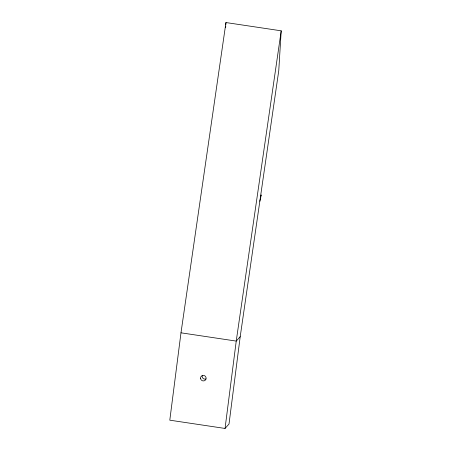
<?xml version="1.0" encoding="UTF-8"?>
<svg xmlns="http://www.w3.org/2000/svg" width="451" height="451" viewBox="0 0 451 451"><rect width="100%" height="100%" fill="white"/><g stroke="black" fill="none" stroke-linecap="round" stroke-linejoin="round"><path stroke-width="0.68" d="M225.658 27.443L225.742 26.045M225.833 24.647L225.957 22.55L281.204 30.82L278.763 70.66L240.208 336.66L229.012 424.025L225.043 428.45L169.796 420.18L180.986 332.815L225.957 22.55M225.043 428.45L236.234 341.091L281.204 30.82M259.832 201.259L261.315 194.939L260.639 195.695M240.208 336.66L236.234 341.091L180.986 332.815M205.994 378.97A2.813 2.751 41.9 0 1 202.341 375.271M200.571 378.468A2.813 2.751 41.9 0 0 205.036 380.39A2.813 2.751 41.9 0 0 204.388 375.61A2.813 2.751 41.9 0 0 200.571 378.468"/></g></svg>
